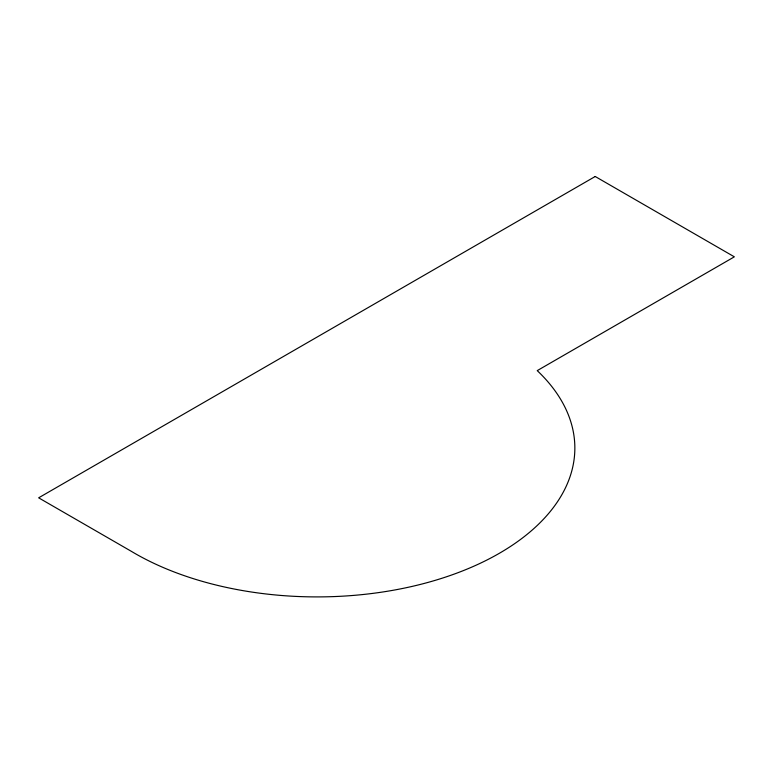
<?xml version="1.0" encoding="UTF-8"?>
<svg xmlns="http://www.w3.org/2000/svg" width="773" height="773" viewBox="0 0 773 773"><rect width="100%" height="100%" fill="white"/><g stroke="black" fill="none" stroke-linecap="round" stroke-linejoin="round"><path stroke-width="1.16" d="M595.21 176.495L38.65 497.822L131.41 551.371A257.834 148.86 0 0 0 474.496 565.913A257.834 148.86 0 0 0 537.235 370.625L734.35 256.829L595.21 176.495"/></g></svg>
